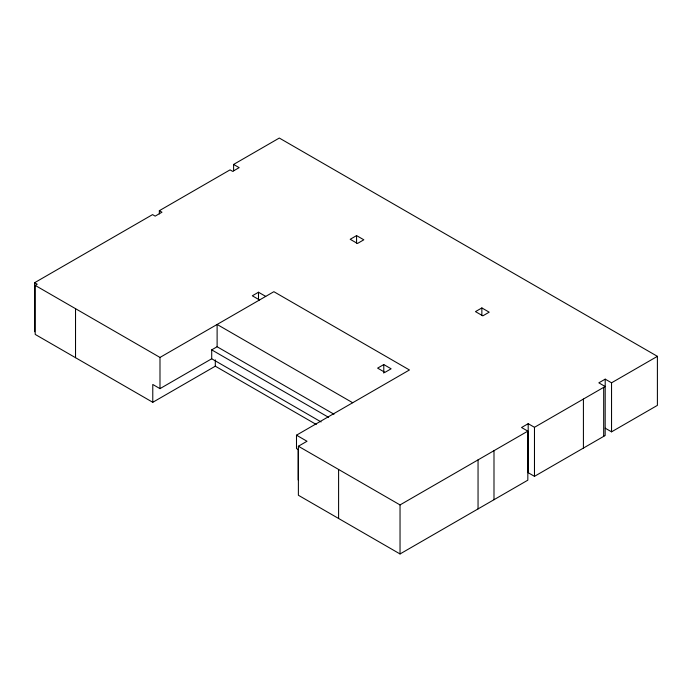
<?xml version="1.0" encoding="UTF-8"?>
<svg xmlns="http://www.w3.org/2000/svg" width="692" height="692" viewBox="0 0 692 692"><rect width="100%" height="100%" fill="white"/><g stroke="black" fill="none" stroke-linecap="round" stroke-linejoin="round"><path stroke-width="1.04" d="M233.602 170.829L233.602 164.436L279.308 138.045L657.4 356.337L657.4 405.365L611.546 431.843L605.206 428.184M34.6 331.736L34.6 282.717L152.551 214.615L155.172 216.129L161.971 212.21L159.342 210.697L159.342 213.889M159.342 210.697L230.055 169.869L232.676 171.382L239.164 167.646L233.602 164.436M316.27 424.481L215.307 366.189L152.776 402.294L35.206 334.418L35.206 285.398L37.221 284.23L34.6 282.717M265.719 296.401L258.497 292.232L252.32 295.795L259.543 299.965M356.57 235.609L350.195 239.294L357.453 243.48L363.828 239.795L356.57 235.609L356.57 243.065M35.206 285.398L159.99 357.435L273.868 291.695L409.448 369.969L296.496 435.182L296.496 448.546L298.243 449.558M321.105 421.938L211.709 358.776L211.709 349.867L217.115 346.744L333.994 414.223M152.776 402.294L152.776 384.467L159.99 388.636L211.709 358.776M383.783 364.563L377.607 368.127L384.942 372.365L391.118 368.801L383.783 364.563L383.783 373.083M481.857 307.94L475.473 311.616L482.817 315.855L489.192 312.178L481.857 307.94L481.857 315.396M657.4 356.337L611.546 382.814L605.206 379.155L598.831 382.84L605.163 386.499L534.475 427.31L528.186 423.686L521.552 427.518L527.832 431.142L527.832 480.17L400.037 553.955L298.382 495.256L298.382 446.236L307.014 441.254L296.496 435.182M298.382 446.236L400.037 504.926L527.832 431.142M528.186 423.686L528.186 472.705L534.475 476.338L605.163 435.519L605.206 379.155M352.686 402.735L217.115 324.462L217.115 346.744M211.709 349.867L328.588 417.337M611.546 382.814L611.546 431.843M603.683 387.356L603.683 436.375M583.417 399.05L583.417 448.079M534.475 427.31L534.475 476.338M493.993 450.682L493.993 499.711M478.051 459.886L478.051 508.914M400.037 504.926L400.037 553.955M338.596 469.453L338.596 518.472M298.166 449.679L298.166 479.98M258.497 292.232L258.497 299.688M215.307 359.901L215.307 366.189M159.99 357.435L159.99 388.636M75.532 308.675L75.532 357.703"/></g></svg>
